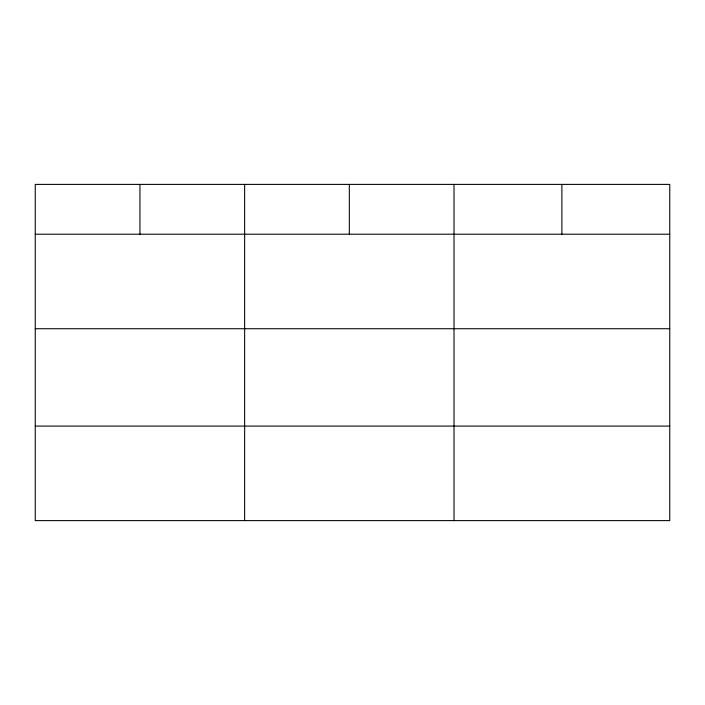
<?xml version="1.0" encoding="UTF-8"?>
<svg xmlns="http://www.w3.org/2000/svg" width="705" height="705" viewBox="0 0 705 705"><rect width="100%" height="100%" fill="white"/><g stroke="black" fill="none" stroke-linecap="round" stroke-linejoin="round"><path stroke-width="1.06" d="M669.75 328.724L669.75 184.393L35.25 184.393L35.25 520.607L669.75 520.607L669.75 328.724L35.25 328.724M35.25 234.21L669.75 234.21M35.25 426.093L669.75 426.093M561.885 184.393L561.885 234.21M454.02 184.393L454.02 520.607M349.327 184.393L349.327 234.21M244.635 184.393L244.635 520.607M139.942 184.393L139.942 234.21"/></g></svg>
